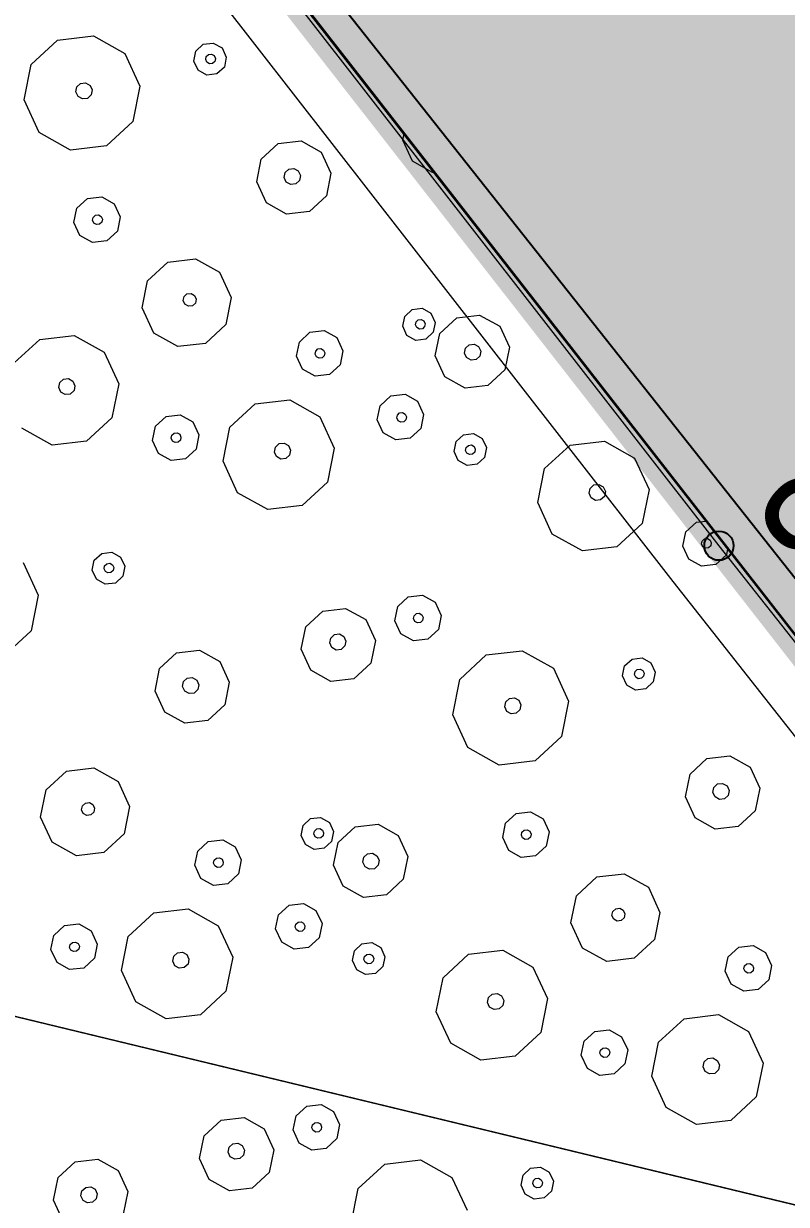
# Model space of a CAD drawing. Header units: metres. Extents: x -2858 to 512, y -1995 to 1252.
# Drawn here: x -445.759 to -443.144, y -172.68 to -168.631 of the extents above; entities that cross this region are included whole.
import ezdxf
from ezdxf.enums import TextEntityAlignment as Align
from ezdxf.lldxf.tags import DXFTag

# ---------------------------------------------------------------- set-up
doc = ezdxf.new("R2010")
doc.units = ezdxf.units.M
doc.header["$PDMODE"] = 33
doc.header["$PDSIZE"] = 0.1
for name, color, linetype in [('Calque commun', 7, 'Continuous'), ('Calque11', 7, 'Continuous'), ('Calque14', 7, 'Continuous'), ('Calque15', 7, 'Continuous'), ('Calque17', 7, 'Continuous')]:
    doc.layers.add(name, color=color, linetype=linetype)
doc.styles.add('Arial12', font='arial.ttf', dxfattribs={"width": 0.9, "height": 0.41584})
tags = doc.linetypes.add('DASHDOT2', pattern=[0.5, 0.25, -0.125, 0, -0.125]).pattern_tags.tags
tags[10:11] = [DXFTag(74, 4), DXFTag(75, 0), DXFTag(340, '0'), DXFTag(46, 1.0), DXFTag(50, 0.0), DXFTag(44, 0.0), DXFTag(45, 0.0)]
tags[8:9] = [DXFTag(74, 4), DXFTag(75, 0), DXFTag(340, '0'), DXFTag(46, 1.0), DXFTag(50, 0.0), DXFTag(44, 0.0), DXFTag(45, 0.0)]
tags[6:7] = [DXFTag(74, 4), DXFTag(75, 0), DXFTag(340, '0'), DXFTag(46, 1.0), DXFTag(50, 0.0), DXFTag(44, 0.0), DXFTag(45, 0.0)]
tags[4:5] = [DXFTag(74, 4), DXFTag(75, 0), DXFTag(340, '0'), DXFTag(46, 1.0), DXFTag(50, 0.0), DXFTag(44, 0.0), DXFTag(45, 0.0)]

# ---------------------------------------------------------------- blocks, each defined once
blk = doc.blocks.new('PointTopo_SPE')
at = {"layer": 'Calque commun', "color": 1, "linetype": 'ByBlock', "lineweight": -2}
blk.add_point((0, 0), dxfattribs=at)
blk = doc.blocks.new('geometrebondepartleger')
at = {"layer": 'Calque commun', "color": 10, "linetype": 'DASHDOT2', "lineweight": 18, "flags": 128}
blk.add_lwpolyline([(45.2867, 98.0868), (42.9361, 93.8756), (22.4919, 69.3549), (46.896, 54.8213), (60.0219, 76.4824), (130.1549, 64.2531), (145.3143, 148.376), (109.3485, 154.881), (91.263, 130.1164), (87.3779, 124.8321), (86.3313, 123.2789), (83.8109, 118.8118), (74.9183, 102.5858), (72.6157, 98.3586), (63.0649, 85.9136), (45.1583, 97.9611)], close=True, dxfattribs=at)
at = {"layer": 'Calque11', "color": 7, "linetype": 'Continuous', "lineweight": 9}
blk.add_polyline3d([(125.0277, 35.9078, 79), (133.3383, 81.851, 79), (145.3136, 148.3761, 79)], dxfattribs=at)
at = {"layer": 'Calque17', "color": 1, "linetype": 'Continuous', "lineweight": 9}
for points in [[(125.174, 36.6886, 79), (126.5286, 44.1348, 79), (125.0378, 35.9435, 79), (126.4161, 43.4883, 79), (128.681, 56.0642, 79), (129.9759, 63.1341, 79), (132.1933, 75.6042, 79), (133.3383, 81.851, 79), (135.2222, 92.3412, 79), (136.4776, 99.3268, 79), (138.1727, 108.7115, 79), (140.4846, 121.4626, 79), (141.0933, 124.9318, 79)], [(125.3707, 36.6528, 79), (126.7254, 44.0992, 79), (125.2346, 35.9078, 79), (126.6129, 43.4526, 79), (128.8778, 56.0285, 79), (130.1727, 63.0986, 79), (132.3901, 75.5687, 79), (133.5351, 81.8153, 79), (135.4191, 92.3058, 79), (136.6745, 99.2914, 79), (138.3695, 108.676, 79), (140.6815, 121.4274, 79), (141.2903, 124.8972, 79)]]:
    blk.add_polyline3d(points, dxfattribs=at)
at = {"layer": 'Calque14', "color": 0, "linetype": 'ByBlock', "lineweight": -2}
blk.add_blockref('PointTopo_SPE', (140.4846, 121.4626, 206.726), dxfattribs=at)
at = {"layer": 'Calque15', "color": 1, "linetype": 'ByBlock', "lineweight": -2, "style": 'Arial12', "width": 0.9}
blk.add_text('127.73', height=0.41584, dxfattribs=at).set_placement((138.7621, 121.9051, 206.726), align=Align.TOP_LEFT)
blk = doc.blocks.new('pattern')
at = {"layer": 'Calque commun', "color": 54, "linetype": 'Continuous', "lineweight": 9}
for p, q in [((71.4743, 111.4349), (71.5765, 111.4952)), ((71.5765, 111.4952), (71.6946, 111.484)), ((71.6946, 111.484), (71.7836, 111.4054)), ((71.4271, 111.326), (71.4743, 111.4349)), ((71.7836, 111.4054), (71.8094, 111.2896)), ((71.4529, 111.2102), (71.4271, 111.326)), ((71.5724, 111.3118), (71.5793, 111.3277)), ((71.5793, 111.3277), (71.5942, 111.3365)), ((71.5942, 111.3365), (71.6114, 111.3349)), ((71.6114, 111.3349), (71.6244, 111.3234)), ((71.6244, 111.3234), (71.6281, 111.3065)), ((71.5762, 111.2949), (71.5724, 111.3118)), ((71.5891, 111.2835), (71.5762, 111.2949)), ((71.6064, 111.2818), (71.5891, 111.2835)), ((71.6213, 111.2906), (71.6064, 111.2818)), ((71.6281, 111.3065), (71.6213, 111.2906)), ((71.8094, 111.2896), (71.7622, 111.1807)), ((71.1862, 111.1885), (71.2059, 111.2338)), ((71.2059, 111.2338), (71.2484, 111.259)), ((71.2484, 111.259), (71.2977, 111.2543)), ((71.2977, 111.2543), (71.3347, 111.2216)), ((71.2525, 111.1929), (71.2615, 111.1982)), ((71.2615, 111.1982), (71.2718, 111.1972)), ((71.2718, 111.1972), (71.2796, 111.1903)), ((71.3347, 111.2216), (71.3455, 111.1733)), ((71.5419, 111.1317), (71.4529, 111.2102)), ((71.1969, 111.1402), (71.1862, 111.1885)), ((71.2484, 111.1834), (71.2525, 111.1929)), ((71.2506, 111.1732), (71.2484, 111.1834)), ((71.2584, 111.1664), (71.2506, 111.1732)), ((71.2688, 111.1654), (71.2584, 111.1664)), ((71.2777, 111.1707), (71.2688, 111.1654)), ((71.2818, 111.1802), (71.2777, 111.1707)), ((71.2796, 111.1903), (71.2818, 111.1802)), ((71.3455, 111.1733), (71.3258, 111.1279)), ((71.7622, 111.1807), (71.66, 111.1204)), ((72.2418, 111.1382), (72.2555, 111.1699)), ((72.2555, 111.1699), (72.2854, 111.1875)), ((72.2854, 111.1875), (72.3198, 111.1843)), ((72.3198, 111.1843), (72.3457, 111.1614)), ((72.3457, 111.1614), (72.3533, 111.1276)), ((71.234, 111.1075), (71.1969, 111.1402)), ((71.3258, 111.1279), (71.2832, 111.1028)), ((71.66, 111.1204), (71.5419, 111.1317)), ((72.2493, 111.1044), (72.2418, 111.1382)), ((72.2796, 111.1353), (72.2837, 111.1449)), ((72.2818, 111.1252), (72.2796, 111.1353)), ((72.2896, 111.1183), (72.2818, 111.1252)), ((72.2837, 111.1449), (72.2926, 111.1501)), ((72.2999, 111.1173), (72.2896, 111.1183)), ((72.2926, 111.1501), (72.303, 111.1492)), ((72.3089, 111.1226), (72.2999, 111.1173)), ((72.303, 111.1492), (72.3107, 111.1423)), ((72.313, 111.1322), (72.3089, 111.1226)), ((72.3107, 111.1423), (72.313, 111.1322)), ((72.3533, 111.1276), (72.3395, 111.0958)), ((71.2832, 111.1028), (71.234, 111.1075)), ((71.7502, 111.0589), (71.7927, 111.084)), ((71.7927, 111.084), (71.842, 111.0793)), ((71.842, 111.0793), (71.879, 111.0466)), ((72.2752, 111.0815), (72.2493, 111.1044)), ((72.3097, 111.0782), (72.2752, 111.0815)), ((72.3395, 111.0958), (72.3097, 111.0782)), ((71.7305, 111.0135), (71.7502, 111.0589)), ((71.879, 111.0466), (71.8898, 110.9983)), ((71.7413, 110.9653), (71.7305, 111.0135)), ((71.7927, 111.0084), (71.7968, 111.0179)), ((71.795, 110.9983), (71.7927, 111.0084)), ((71.8027, 110.9914), (71.795, 110.9983)), ((71.7968, 111.0179), (71.8058, 111.0232)), ((71.8131, 110.9904), (71.8027, 110.9914)), ((71.8058, 111.0232), (71.8161, 111.0222)), ((71.822, 110.9957), (71.8131, 110.9904)), ((71.8161, 111.0222), (71.8239, 111.0153)), ((71.8261, 111.0052), (71.822, 110.9957)), ((71.8239, 111.0153), (71.8261, 111.0052)), ((71.8898, 110.9983), (71.8701, 110.953)), ((72.4781, 110.9022), (72.5273, 111.0156)), ((71.7783, 110.9325), (71.7413, 110.9653)), ((71.8701, 110.953), (71.8275, 110.9278)), ((71.8275, 110.9278), (71.7783, 110.9325)), ((71.3252, 110.8269), (71.407, 110.8752)), ((71.407, 110.8752), (71.5015, 110.8661)), ((72.505, 110.7815), (72.4781, 110.9022)), ((70.7796, 110.7973), (70.8477, 110.8375)), ((70.8477, 110.8375), (70.9265, 110.83)), ((70.9265, 110.83), (70.9858, 110.7776)), ((71.5015, 110.8661), (71.5726, 110.8033)), ((70.7481, 110.7247), (70.7796, 110.7973)), ((71.2875, 110.7398), (71.3252, 110.8269)), ((71.5726, 110.8033), (71.5933, 110.7107)), ((71.8028, 110.737), (71.905, 110.7973)), ((71.905, 110.7973), (72.0231, 110.786)), ((70.9858, 110.7776), (71.003, 110.7004)), ((71.4092, 110.7411), (71.4211, 110.7482)), ((71.4211, 110.7482), (71.4349, 110.7469)), ((72.0231, 110.786), (72.112, 110.7075)), ((72.5976, 110.6997), (72.505, 110.7815)), ((72.8271, 110.7509), (72.7207, 110.688)), ((70.7653, 110.6475), (70.7481, 110.7247)), ((70.8486, 110.7088), (70.8554, 110.7247)), ((70.8523, 110.6919), (70.8486, 110.7088)), ((70.8554, 110.7247), (70.8703, 110.7335)), ((70.8703, 110.7335), (70.8876, 110.7319)), ((70.8876, 110.7319), (70.9005, 110.7204)), ((70.9005, 110.7204), (70.9043, 110.7035)), ((71.3081, 110.6471), (71.2875, 110.7398)), ((71.4037, 110.7284), (71.4092, 110.7411)), ((71.4067, 110.7149), (71.4037, 110.7284)), ((71.4171, 110.7058), (71.4067, 110.7149)), ((71.4428, 110.7115), (71.4309, 110.7044)), ((71.4349, 110.7469), (71.4453, 110.7377)), ((71.4483, 110.7242), (71.4428, 110.7115)), ((71.4453, 110.7377), (71.4483, 110.7242)), ((71.5933, 110.7107), (71.5555, 110.6236)), ((71.7556, 110.6281), (71.8028, 110.737)), ((72.112, 110.7075), (72.1378, 110.5917)), ((70.8653, 110.6805), (70.8523, 110.6919)), ((70.8825, 110.6789), (70.8653, 110.6805)), ((70.8974, 110.6877), (70.8825, 110.6789)), ((70.9043, 110.7035), (70.8974, 110.6877)), ((71.003, 110.7004), (70.9715, 110.6278)), ((71.4309, 110.7044), (71.4171, 110.7058)), ((72.7207, 110.688), (72.5976, 110.6997)), ((70.8246, 110.5951), (70.7653, 110.6475)), ((70.9715, 110.6278), (70.9034, 110.5876)), ((71.3793, 110.5843), (71.3081, 110.6471)), ((71.7814, 110.5123), (71.7556, 110.6281)), ((71.9008, 110.6139), (71.9077, 110.6298)), ((71.9077, 110.6298), (71.9226, 110.6385)), ((71.9226, 110.6385), (71.9399, 110.6369)), ((71.9399, 110.6369), (71.9528, 110.6255)), ((70.9034, 110.5876), (70.8246, 110.5951)), ((71.5555, 110.6236), (71.4738, 110.5753)), ((71.9046, 110.597), (71.9008, 110.6139)), ((71.9176, 110.5855), (71.9046, 110.597)), ((71.9497, 110.5927), (71.9348, 110.5839)), ((71.9566, 110.6086), (71.9497, 110.5927)), ((71.9528, 110.6255), (71.9566, 110.6086)), ((72.1378, 110.5917), (72.0906, 110.4828)), ((71.4738, 110.5753), (71.3793, 110.5843)), ((71.9348, 110.5839), (71.9176, 110.5855)), ((71.8703, 110.4337), (71.7814, 110.5123)), ((72.5996, 110.494), (72.6422, 110.5192)), ((72.6422, 110.5192), (72.6914, 110.5145)), ((72.6914, 110.5145), (72.7285, 110.4818)), ((72.0906, 110.4828), (71.9884, 110.4225)), ((72.58, 110.4487), (72.5996, 110.494)), ((72.7285, 110.4818), (72.7393, 110.4335)), ((71.9884, 110.4225), (71.8703, 110.4337)), ((72.5907, 110.4004), (72.58, 110.4487)), ((72.6422, 110.4436), (72.6463, 110.4531)), ((72.6444, 110.4334), (72.6422, 110.4436)), ((72.6522, 110.4265), (72.6444, 110.4334)), ((72.6463, 110.4531), (72.6553, 110.4584)), ((72.6626, 110.4256), (72.6522, 110.4265)), ((72.6553, 110.4584), (72.6656, 110.4574)), ((72.6715, 110.4308), (72.6626, 110.4256)), ((72.6656, 110.4574), (72.6734, 110.4505)), ((72.6756, 110.4404), (72.6715, 110.4308)), ((72.6734, 110.4505), (72.6756, 110.4404)), ((72.7393, 110.4335), (72.7196, 110.3881)), ((72.8147, 110.3837), (72.8828, 110.4239)), ((72.8828, 110.4239), (72.9616, 110.4164)), ((71.3731, 110.3596), (71.4157, 110.3847)), ((71.4157, 110.3847), (71.4649, 110.38)), ((72.6278, 110.3677), (72.5907, 110.4004)), ((72.7196, 110.3881), (72.677, 110.363)), ((72.7832, 110.3111), (72.8147, 110.3837)), ((72.9616, 110.4164), (73.0209, 110.364)), ((71.3534, 110.3142), (71.3731, 110.3596)), ((71.4649, 110.38), (71.502, 110.3473)), ((71.502, 110.3473), (71.5127, 110.2991)), ((72.677, 110.363), (72.6278, 110.3677)), ((73.0209, 110.364), (73.0381, 110.2868)), ((71.3642, 110.266), (71.3534, 110.3142)), ((71.4156, 110.3091), (71.4198, 110.3186)), ((71.4179, 110.299), (71.4156, 110.3091)), ((71.4198, 110.3186), (71.4287, 110.3239)), ((71.4287, 110.3239), (71.439, 110.3229)), ((71.439, 110.3229), (71.4468, 110.3161)), ((71.4491, 110.3059), (71.445, 110.2964)), ((71.4468, 110.3161), (71.4491, 110.3059)), ((72.8004, 110.2339), (72.7832, 110.3111)), ((72.8762, 110.2937), (72.8831, 110.3096)), ((72.8831, 110.3096), (72.898, 110.3184)), ((72.898, 110.3184), (72.9152, 110.3168)), ((72.9152, 110.3168), (72.9282, 110.3053)), ((72.9282, 110.3053), (72.932, 110.2884)), ((70.7086, 110.233), (70.7224, 110.2647)), ((70.7224, 110.2647), (70.7522, 110.2823)), ((70.7522, 110.2823), (70.7866, 110.2791)), ((70.7866, 110.2791), (70.8126, 110.2562)), ((71.4013, 110.2332), (71.3642, 110.266)), ((71.4257, 110.2921), (71.4179, 110.299)), ((71.436, 110.2911), (71.4257, 110.2921)), ((71.445, 110.2964), (71.436, 110.2911)), ((71.5127, 110.2991), (71.4931, 110.2537)), ((72.88, 110.2768), (72.8762, 110.2937)), ((72.893, 110.2654), (72.88, 110.2768)), ((72.9102, 110.2637), (72.893, 110.2654)), ((72.9251, 110.2725), (72.9102, 110.2637)), ((72.932, 110.2884), (72.9251, 110.2725)), ((73.0381, 110.2868), (73.0066, 110.2142)), ((70.7161, 110.1992), (70.7086, 110.233)), ((70.7464, 110.2301), (70.7505, 110.2397)), ((70.7486, 110.22), (70.7464, 110.2301)), ((70.7505, 110.2397), (70.7595, 110.2449)), ((70.7595, 110.2449), (70.7698, 110.244)), ((70.7698, 110.244), (70.7776, 110.2371)), ((70.7798, 110.227), (70.7757, 110.2174)), ((70.7776, 110.2371), (70.7798, 110.227)), ((70.8201, 110.2224), (70.8063, 110.1906)), ((70.8126, 110.2562), (70.8201, 110.2224)), ((71.4505, 110.2286), (71.4013, 110.2332)), ((71.4931, 110.2537), (71.4505, 110.2286)), ((72.0537, 110.1943), (72.0674, 110.226)), ((72.0674, 110.226), (72.0972, 110.2436)), ((72.0972, 110.2436), (72.1317, 110.2403)), ((72.1317, 110.2403), (72.1576, 110.2174)), ((72.8597, 110.1815), (72.8004, 110.2339)), ((70.7421, 110.1763), (70.7161, 110.1992)), ((70.7564, 110.2131), (70.7486, 110.22)), ((70.7668, 110.2122), (70.7564, 110.2131)), ((70.7757, 110.2174), (70.7668, 110.2122)), ((70.8063, 110.1906), (70.7765, 110.173)), ((72.0612, 110.1605), (72.0537, 110.1943)), ((72.0931, 110.1915), (72.0972, 110.201)), ((72.0954, 110.1814), (72.0931, 110.1915)), ((72.1031, 110.1745), (72.0954, 110.1814)), ((72.0972, 110.201), (72.1062, 110.2063)), ((72.1062, 110.2063), (72.1165, 110.2053)), ((72.1165, 110.2053), (72.1243, 110.1985)), ((72.1266, 110.1883), (72.1224, 110.1788)), ((72.1243, 110.1985), (72.1266, 110.1883)), ((72.1652, 110.1836), (72.1514, 110.1519)), ((72.1576, 110.2174), (72.1652, 110.1836)), ((72.9385, 110.174), (72.8597, 110.1815)), ((73.0066, 110.2142), (72.9385, 110.174)), ((70.2416, 110.1682), (70.2596, 110.1788)), ((70.2596, 110.1788), (70.3088, 110.1741)), ((70.3088, 110.1741), (70.3459, 110.1414)), ((70.3459, 110.1414), (70.3566, 110.0931)), ((70.7765, 110.173), (70.7421, 110.1763)), ((70.9941, 110.1104), (71.1005, 110.1732)), ((71.1005, 110.1732), (71.2236, 110.1615)), ((71.2236, 110.1615), (71.3162, 110.0797)), ((72.0871, 110.1376), (72.0612, 110.1605)), ((72.1135, 110.1735), (72.1031, 110.1745)), ((72.1224, 110.1788), (72.1135, 110.1735)), ((72.1514, 110.1519), (72.1216, 110.1343)), ((73.2553, 110.1061), (73.3234, 110.1463)), ((70.2595, 110.1032), (70.2637, 110.1127)), ((70.2618, 110.0931), (70.2595, 110.1032)), ((70.2637, 110.1127), (70.2726, 110.118)), ((70.2726, 110.118), (70.2829, 110.117)), ((70.2829, 110.117), (70.2907, 110.1101)), ((70.293, 110.1), (70.2888, 110.0905)), ((70.2907, 110.1101), (70.293, 110.1)), ((70.9449, 109.997), (70.9941, 110.1104)), ((72.1216, 110.1343), (72.0871, 110.1376)), ((73.2238, 110.0335), (73.2553, 110.1061)), ((70.2696, 110.0862), (70.2618, 110.0931)), ((70.2799, 110.0852), (70.2696, 110.0862)), ((70.2888, 110.0905), (70.2799, 110.0852)), ((70.3566, 110.0931), (70.3369, 110.0478)), ((71.3162, 110.0797), (71.3431, 109.9591)), ((71.7587, 110.055), (71.8268, 110.0952)), ((71.8268, 110.0952), (71.9056, 110.0877)), ((71.9056, 110.0877), (71.9649, 110.0353)), ((70.2451, 110.0273), (70.2202, 110.0494)), ((70.2944, 110.0226), (70.2451, 110.0273)), ((70.3369, 110.0478), (70.2944, 110.0226)), ((71.7272, 109.9824), (71.7587, 110.055)), ((71.9649, 110.0353), (71.9821, 109.9581)), ((73.241, 109.9563), (73.2238, 110.0335)), ((73.3242, 110.0177), (73.3311, 110.0336)), ((73.3311, 110.0336), (73.346, 110.0424)), ((73.346, 110.0424), (73.3632, 110.0407)), ((73.3632, 110.0407), (73.3762, 110.0293)), ((73.3762, 110.0293), (73.38, 110.0124)), ((70.9718, 109.8764), (70.9449, 109.997)), ((71.1061, 109.9813), (71.113, 109.9971)), ((71.1099, 109.9644), (71.1061, 109.9813)), ((71.113, 109.9971), (71.1279, 110.0059)), ((71.1279, 110.0059), (71.1451, 110.0043)), ((71.1451, 110.0043), (71.1581, 109.9929)), ((71.1581, 109.9929), (71.1619, 109.976)), ((71.7444, 109.9052), (71.7272, 109.9824)), ((71.8275, 109.9747), (71.8344, 109.9906)), ((71.8344, 109.9906), (71.8493, 109.9994)), ((71.8493, 109.9994), (71.8665, 109.9977)), ((71.8665, 109.9977), (71.8795, 109.9863)), ((71.8795, 109.9863), (71.8832, 109.9694)), ((72.1068, 109.944), (72.1264, 109.9893)), ((72.1264, 109.9893), (72.169, 110.0145)), ((72.169, 110.0145), (72.2182, 110.0098)), ((72.2182, 110.0098), (72.2553, 109.9771)), ((73.328, 110.0008), (73.3242, 110.0177)), ((73.341, 109.9893), (73.328, 110.0008)), ((73.3582, 109.9877), (73.341, 109.9893)), ((73.3731, 109.9965), (73.3582, 109.9877)), ((73.38, 110.0124), (73.3731, 109.9965)), ((73.4787, 110.0092), (73.4472, 109.9367)), ((71.1229, 109.9529), (71.1099, 109.9644)), ((71.1401, 109.9513), (71.1229, 109.9529)), ((71.155, 109.9601), (71.1401, 109.9513)), ((71.1619, 109.976), (71.155, 109.9601)), ((71.3431, 109.9591), (71.2939, 109.8457)), ((71.8312, 109.9578), (71.8275, 109.9747)), ((71.8442, 109.9464), (71.8312, 109.9578)), ((71.8614, 109.9447), (71.8442, 109.9464)), ((71.8763, 109.9535), (71.8614, 109.9447)), ((71.8832, 109.9694), (71.8763, 109.9535)), ((71.9821, 109.9581), (71.9506, 109.8855)), ((72.1175, 109.8957), (72.1068, 109.944)), ((72.1677, 109.9418), (72.1718, 109.9513)), ((72.1699, 109.9316), (72.1677, 109.9418)), ((72.1718, 109.9513), (72.1807, 109.9566)), ((72.1807, 109.9566), (72.1911, 109.9556)), ((72.1911, 109.9556), (72.1989, 109.9487)), ((72.2011, 109.9386), (72.197, 109.9291)), ((72.1989, 109.9487), (72.2011, 109.9386)), ((72.2553, 109.9771), (72.266, 109.9288)), ((73.3003, 109.904), (73.241, 109.9563)), ((71.8037, 109.8528), (71.7444, 109.9052)), ((72.1777, 109.9248), (72.1699, 109.9316)), ((72.188, 109.9238), (72.1777, 109.9248)), ((72.197, 109.9291), (72.188, 109.9238)), ((72.266, 109.9288), (72.2464, 109.8834)), ((72.4168, 109.8385), (72.519, 109.8989)), ((72.519, 109.8989), (72.6371, 109.8876)), ((73.3791, 109.8964), (73.3003, 109.904)), ((73.4472, 109.9367), (73.3791, 109.8964)), ((70.2696, 109.8318), (70.3718, 109.8921)), ((70.3718, 109.8921), (70.4899, 109.8808)), ((70.4899, 109.8808), (70.5789, 109.8023)), ((71.0644, 109.7945), (70.9718, 109.8764)), ((71.9506, 109.8855), (71.8825, 109.8453)), ((72.1546, 109.863), (72.1175, 109.8957)), ((72.2038, 109.8583), (72.1546, 109.863)), ((72.2464, 109.8834), (72.2038, 109.8583)), ((72.6371, 109.8876), (72.7261, 109.8091)), ((70.2224, 109.7229), (70.2696, 109.8318)), ((71.2939, 109.8457), (71.1875, 109.7828)), ((71.8825, 109.8453), (71.8037, 109.8528)), ((71.865, 109.8085), (71.8948, 109.8261)), ((71.8948, 109.8261), (71.9293, 109.8228)), ((71.9293, 109.8228), (71.9552, 109.7999)), ((72.3696, 109.7297), (72.4168, 109.8385)), ((70.5789, 109.8023), (70.6047, 109.6865)), ((71.1875, 109.7828), (71.0644, 109.7945)), ((71.8513, 109.7767), (71.865, 109.8085)), ((71.8588, 109.743), (71.8513, 109.7767)), ((71.8869, 109.7764), (71.891, 109.7859)), ((71.8892, 109.7662), (71.8869, 109.7764)), ((71.891, 109.7859), (71.9, 109.7912)), ((71.9, 109.7912), (71.9103, 109.7902)), ((71.9103, 109.7902), (71.9181, 109.7833)), ((71.9181, 109.7833), (71.9204, 109.7732)), ((71.9552, 109.7999), (71.9628, 109.7661)), ((72.7261, 109.8091), (72.7519, 109.6933)), ((71.8847, 109.7201), (71.8588, 109.743)), ((71.897, 109.7594), (71.8892, 109.7662)), ((71.9073, 109.7584), (71.897, 109.7594)), ((71.9162, 109.7637), (71.9073, 109.7584)), ((71.9204, 109.7732), (71.9162, 109.7637)), ((71.9628, 109.7661), (71.949, 109.7344)), ((72.5218, 109.7313), (72.5367, 109.7401)), ((72.5367, 109.7401), (72.5539, 109.7385)), ((72.5539, 109.7385), (72.5669, 109.727)), ((70.2482, 109.6071), (70.2224, 109.7229)), ((70.3677, 109.7087), (70.3746, 109.7246)), ((70.3714, 109.6918), (70.3677, 109.7087)), ((70.3746, 109.7246), (70.3895, 109.7334)), ((70.3895, 109.7334), (70.4067, 109.7317)), ((70.4067, 109.7317), (70.4197, 109.7203)), ((70.4234, 109.7034), (70.4165, 109.6875)), ((70.4197, 109.7203), (70.4234, 109.7034)), ((71.9192, 109.7168), (71.8847, 109.7201)), ((71.949, 109.7344), (71.9192, 109.7168)), ((72.3954, 109.6139), (72.3696, 109.7297)), ((72.5149, 109.7155), (72.5218, 109.7313)), ((72.5187, 109.6986), (72.5149, 109.7155)), ((72.5316, 109.6871), (72.5187, 109.6986)), ((72.5706, 109.7102), (72.5638, 109.6943)), ((72.5669, 109.727), (72.5706, 109.7102)), ((70.3844, 109.6803), (70.3714, 109.6918)), ((70.4016, 109.6787), (70.3844, 109.6803)), ((70.4165, 109.6875), (70.4016, 109.6787)), ((70.6047, 109.6865), (70.5575, 109.5776)), ((72.1484, 109.6375), (72.1909, 109.6626)), ((72.1909, 109.6626), (72.2402, 109.6579)), ((72.2402, 109.6579), (72.2772, 109.6252)), ((72.5489, 109.6855), (72.5316, 109.6871)), ((72.5638, 109.6943), (72.5489, 109.6855)), ((72.7519, 109.6933), (72.7047, 109.5844)), ((71.0665, 109.5888), (71.109, 109.614)), ((71.109, 109.614), (71.1583, 109.6093)), ((72.1287, 109.5921), (72.1484, 109.6375)), ((72.2772, 109.6252), (72.288, 109.577)), ((70.3371, 109.5285), (70.2482, 109.6071)), ((70.5575, 109.5776), (70.4553, 109.5173)), ((71.0468, 109.5435), (71.0665, 109.5888)), ((71.1583, 109.6093), (71.1953, 109.5766)), ((71.1953, 109.5766), (71.2061, 109.5283)), ((72.1394, 109.5439), (72.1287, 109.5921)), ((72.1909, 109.587), (72.195, 109.5965)), ((72.1931, 109.5769), (72.1909, 109.587)), ((72.2009, 109.57), (72.1931, 109.5769)), ((72.195, 109.5965), (72.204, 109.6018)), ((72.204, 109.6018), (72.2143, 109.6008)), ((72.2202, 109.5743), (72.2113, 109.569)), ((72.2143, 109.6008), (72.2221, 109.594)), ((72.2243, 109.5838), (72.2202, 109.5743)), ((72.2221, 109.594), (72.2243, 109.5838)), ((72.288, 109.577), (72.2683, 109.5316)), ((72.4844, 109.5353), (72.3954, 109.6139)), ((72.7047, 109.5844), (72.6025, 109.5241)), ((71.0576, 109.4952), (71.0468, 109.5435)), ((71.109, 109.5384), (71.1131, 109.5479)), ((71.1113, 109.5282), (71.109, 109.5384)), ((71.1131, 109.5479), (71.1221, 109.5532)), ((71.1221, 109.5532), (71.1324, 109.5522)), ((71.1324, 109.5522), (71.1402, 109.5453)), ((71.1424, 109.5352), (71.1383, 109.5256)), ((71.1402, 109.5453), (71.1424, 109.5352)), ((72.1765, 109.5111), (72.1394, 109.5439)), ((72.2113, 109.569), (72.2009, 109.57)), ((72.6025, 109.5241), (72.4844, 109.5353)), ((70.4553, 109.5173), (70.3371, 109.5285)), ((71.0946, 109.4625), (71.0576, 109.4952)), ((71.119, 109.5214), (71.1113, 109.5282)), ((71.1294, 109.5204), (71.119, 109.5214)), ((71.1383, 109.5256), (71.1294, 109.5204)), ((71.2061, 109.5283), (71.1864, 109.4829)), ((71.2815, 109.4785), (71.3496, 109.5187)), ((71.3496, 109.5187), (71.4284, 109.5112)), ((71.4284, 109.5112), (71.4877, 109.4588)), ((72.2257, 109.5065), (72.1765, 109.5111)), ((72.2683, 109.5316), (72.2257, 109.5065)), ((71.1438, 109.4578), (71.0946, 109.4625)), ((71.1864, 109.4829), (71.1438, 109.4578)), ((71.2501, 109.4059), (71.2815, 109.4785)), ((71.4877, 109.4588), (71.5049, 109.3816)), ((72.673, 109.4172), (72.6927, 109.4625)), ((72.6927, 109.4625), (72.7352, 109.4877)), ((72.7352, 109.4877), (72.7845, 109.483)), ((72.7845, 109.483), (72.8215, 109.4502)), ((71.3499, 109.4044), (71.3648, 109.4132)), ((71.3648, 109.4132), (71.3821, 109.4116)), ((71.3821, 109.4116), (71.395, 109.4001)), ((72.6838, 109.3689), (72.673, 109.4172)), ((72.7352, 109.412), (72.7393, 109.4216)), ((72.7375, 109.4019), (72.7352, 109.412)), ((72.7393, 109.4216), (72.7483, 109.4268)), ((72.7483, 109.4268), (72.7586, 109.4259)), ((72.7586, 109.4259), (72.7664, 109.419)), ((72.7664, 109.419), (72.7686, 109.4089)), ((72.8215, 109.4502), (72.8323, 109.402)), ((71.2673, 109.3287), (71.2501, 109.4059)), ((71.343, 109.3885), (71.3499, 109.4044)), ((71.3468, 109.3716), (71.343, 109.3885)), ((71.3598, 109.3602), (71.3468, 109.3716)), ((71.3988, 109.3832), (71.3919, 109.3673)), ((71.395, 109.4001), (71.3988, 109.3832)), ((71.5049, 109.3816), (71.4734, 109.309)), ((72.7452, 109.395), (72.7375, 109.4019)), ((72.7556, 109.394), (72.7452, 109.395)), ((72.7645, 109.3993), (72.7556, 109.394)), ((72.7686, 109.4089), (72.7645, 109.3993)), ((72.8323, 109.402), (72.8126, 109.3566)), ((70.5343, 109.3208), (70.5641, 109.3384)), ((70.5641, 109.3384), (70.5985, 109.3351)), ((70.5985, 109.3351), (70.6245, 109.3122)), ((71.377, 109.3586), (71.3598, 109.3602)), ((71.3919, 109.3673), (71.377, 109.3586)), ((72.7208, 109.3362), (72.6838, 109.3689)), ((72.77, 109.3315), (72.7208, 109.3362)), ((72.8126, 109.3566), (72.77, 109.3315)), ((70.5205, 109.2891), (70.5343, 109.3208)), ((70.5599, 109.2863), (70.5641, 109.2958)), ((70.5641, 109.2958), (70.573, 109.3011)), ((70.573, 109.3011), (70.5833, 109.3001)), ((70.5833, 109.3001), (70.5911, 109.2933)), ((70.5911, 109.2933), (70.5934, 109.2831)), ((70.6245, 109.3122), (70.632, 109.2785)), ((71.3266, 109.2763), (71.2673, 109.3287)), ((71.4734, 109.309), (71.4053, 109.2688)), ((70.528, 109.2553), (70.5205, 109.2891)), ((70.554, 109.2324), (70.528, 109.2553)), ((70.5622, 109.2762), (70.5599, 109.2863)), ((70.57, 109.2693), (70.5622, 109.2762)), ((70.5803, 109.2683), (70.57, 109.2693)), ((70.5893, 109.2736), (70.5803, 109.2683)), ((70.5934, 109.2831), (70.5893, 109.2736)), ((70.632, 109.2785), (70.6182, 109.2467)), ((71.4053, 109.2688), (71.3266, 109.2763)), ((72.2677, 109.2305), (72.3495, 109.2788)), ((72.3495, 109.2788), (72.444, 109.2698)), ((72.444, 109.2698), (72.5151, 109.207)), ((70.5884, 109.2291), (70.554, 109.2324)), ((70.6182, 109.2467), (70.5884, 109.2291)), ((71.7221, 109.2009), (71.7902, 109.2411)), ((71.7902, 109.2411), (71.869, 109.2336)), ((71.869, 109.2336), (71.9283, 109.1813)), ((72.23, 109.1434), (72.2677, 109.2305)), ((70.2255, 109.1498), (70.2937, 109.19)), ((70.2937, 109.19), (70.3724, 109.1825)), ((70.3724, 109.1825), (70.4317, 109.1301)), ((71.6906, 109.1283), (71.7221, 109.2009)), ((71.9283, 109.1813), (71.9455, 109.104)), ((72.5151, 109.207), (72.5358, 109.1143)), ((70.1941, 109.0772), (70.2255, 109.1498)), ((70.4317, 109.1301), (70.4489, 109.0529)), ((71.7078, 109.0511), (71.6906, 109.1283)), ((71.7911, 109.1125), (71.7979, 109.1284)), ((71.7979, 109.1284), (71.8128, 109.1372)), ((71.8128, 109.1372), (71.8301, 109.1355)), ((71.8301, 109.1355), (71.843, 109.1241)), ((72.2506, 109.0508), (72.23, 109.1434)), ((72.3462, 109.1321), (72.3517, 109.1448)), ((72.3492, 109.1186), (72.3462, 109.1321)), ((72.3517, 109.1448), (72.3636, 109.1518)), ((72.3636, 109.1518), (72.3774, 109.1505)), ((72.3774, 109.1505), (72.3878, 109.1413)), ((72.3878, 109.1413), (72.3908, 109.1278)), ((70.3012, 109.0854), (70.3161, 109.0942)), ((70.3161, 109.0942), (70.3333, 109.0925)), ((70.3333, 109.0925), (70.3463, 109.0811)), ((70.5933, 109.0841), (70.6358, 109.1093)), ((70.6358, 109.1093), (70.6851, 109.1046)), ((70.6851, 109.1046), (70.7221, 109.0719)), ((71.7948, 109.0956), (71.7911, 109.1125)), ((71.8078, 109.0841), (71.7948, 109.0956)), ((71.8399, 109.0913), (71.825, 109.0825)), ((71.8468, 109.1072), (71.8399, 109.0913)), ((71.843, 109.1241), (71.8468, 109.1072)), ((71.9455, 109.104), (71.914, 109.0315)), ((72.3596, 109.1094), (72.3492, 109.1186)), ((72.3734, 109.1081), (72.3596, 109.1094)), ((72.3853, 109.1151), (72.3734, 109.1081)), ((72.3908, 109.1278), (72.3853, 109.1151)), ((72.5358, 109.1143), (72.498, 109.0272)), ((70.2113, 109), (70.1941, 109.0772)), ((70.2943, 109.0695), (70.3012, 109.0854)), ((70.2981, 109.0526), (70.2943, 109.0695)), ((70.311, 109.0412), (70.2981, 109.0526)), ((70.3432, 109.0483), (70.3283, 109.0395)), ((70.35, 109.0642), (70.3432, 109.0483)), ((70.3463, 109.0811), (70.35, 109.0642)), ((70.4489, 109.0529), (70.4174, 108.9803)), ((70.5736, 109.0388), (70.5933, 109.0841)), ((70.6386, 109.0461), (70.6476, 109.0514)), ((70.6476, 109.0514), (70.6579, 109.0504)), ((70.6579, 109.0504), (70.6657, 109.0435)), ((70.7221, 109.0719), (70.7329, 109.0236)), ((71.7671, 108.9988), (71.7078, 109.0511)), ((71.825, 109.0825), (71.8078, 109.0841)), ((72.3218, 108.988), (72.2506, 109.0508)), ((70.3283, 109.0395), (70.311, 109.0412)), ((70.5843, 108.9905), (70.5736, 109.0388)), ((70.6345, 109.0366), (70.6386, 109.0461)), ((70.6367, 109.0264), (70.6345, 109.0366)), ((70.6445, 109.0196), (70.6367, 109.0264)), ((70.6549, 109.0186), (70.6445, 109.0196)), ((70.6638, 109.0239), (70.6549, 109.0186)), ((70.6679, 109.0334), (70.6638, 109.0239)), ((70.6657, 109.0435), (70.6679, 109.0334)), ((70.7329, 109.0236), (70.7132, 108.9782)), ((71.914, 109.0315), (71.8459, 108.9912)), ((72.498, 109.0272), (72.4163, 108.9789)), ((70.2706, 108.9476), (70.2113, 109)), ((70.4174, 108.9803), (70.3493, 108.9401)), ((70.6214, 108.9578), (70.5843, 108.9905)), ((70.7132, 108.9782), (70.6706, 108.9531)), ((70.8836, 108.9333), (70.9858, 108.9937)), ((70.9858, 108.9937), (71.104, 108.9824)), ((71.104, 108.9824), (71.1929, 108.9039)), ((71.8459, 108.9912), (71.7671, 108.9988)), ((72.4163, 108.9789), (72.3218, 108.988)), ((70.3493, 108.9401), (70.2706, 108.9476)), ((70.6706, 108.9531), (70.6214, 108.9578)), ((70.8364, 108.8245), (70.8836, 108.9333)), ((70.3181, 108.8716), (70.3319, 108.9033)), ((70.3319, 108.9033), (70.3617, 108.9209)), ((70.3579, 108.8807), (70.3668, 108.886)), ((70.3617, 108.9209), (70.3961, 108.9176)), ((70.3668, 108.886), (70.3772, 108.885)), ((70.3961, 108.9176), (70.4221, 108.8947)), ((70.4221, 108.8947), (70.4296, 108.8609)), ((71.1929, 108.9039), (71.2187, 108.7881)), ((70.3256, 108.8378), (70.3181, 108.8716)), ((70.3537, 108.8712), (70.3579, 108.8807)), ((70.356, 108.861), (70.3537, 108.8712)), ((70.3638, 108.8542), (70.356, 108.861)), ((70.3741, 108.8532), (70.3638, 108.8542)), ((70.3831, 108.8585), (70.3741, 108.8532)), ((70.3772, 108.885), (70.3849, 108.8781)), ((70.3872, 108.868), (70.3831, 108.8585)), ((70.3849, 108.8781), (70.3872, 108.868)), ((70.4296, 108.8609), (70.4158, 108.8292)), ((70.3516, 108.8149), (70.3256, 108.8378)), ((70.386, 108.8116), (70.3516, 108.8149)), ((70.4158, 108.8292), (70.386, 108.8116)), ((70.8622, 108.7087), (70.8364, 108.8245)), ((70.9817, 108.8103), (70.9886, 108.8261)), ((70.9855, 108.7934), (70.9817, 108.8103)), ((70.9886, 108.8261), (71.0035, 108.8349)), ((71.0035, 108.8349), (71.0207, 108.8333)), ((71.0207, 108.8333), (71.0337, 108.8218)), ((71.0375, 108.805), (71.0306, 108.7891)), ((71.0337, 108.8218), (71.0375, 108.805)), ((70.9985, 108.7819), (70.9855, 108.7934)), ((71.0157, 108.7803), (70.9985, 108.7819)), ((71.0306, 108.7891), (71.0157, 108.7803)), ((71.2187, 108.7881), (71.1715, 108.6792)), ((70.5955, 108.6869), (70.6152, 108.7323)), ((70.6152, 108.7323), (70.6578, 108.7574)), ((70.6578, 108.7574), (70.707, 108.7527)), ((70.707, 108.7527), (70.744, 108.72)), ((70.6063, 108.6387), (70.5955, 108.6869)), ((70.6577, 108.6818), (70.6618, 108.6913)), ((70.6618, 108.6913), (70.6708, 108.6966)), ((70.6708, 108.6966), (70.6811, 108.6956)), ((70.6811, 108.6956), (70.6889, 108.6888)), ((70.6889, 108.6888), (70.6912, 108.6786)), ((70.744, 108.72), (70.7548, 108.6718)), ((70.9512, 108.6301), (70.8622, 108.7087)), ((71.6649, 108.6684), (71.6947, 108.686)), ((71.6947, 108.686), (71.7291, 108.6827)), ((71.7291, 108.6827), (71.7551, 108.6598)), ((70.66, 108.6717), (70.6577, 108.6818)), ((70.6677, 108.6648), (70.66, 108.6717)), ((70.6781, 108.6638), (70.6677, 108.6648)), ((70.687, 108.6691), (70.6781, 108.6638)), ((70.6912, 108.6786), (70.687, 108.6691)), ((70.7548, 108.6718), (70.7351, 108.6264)), ((71.1715, 108.6792), (71.0693, 108.6189)), ((71.6511, 108.6366), (71.6649, 108.6684)), ((71.6889, 108.6338), (71.693, 108.6433)), ((71.693, 108.6433), (71.702, 108.6486)), ((71.702, 108.6486), (71.7123, 108.6476)), ((71.7123, 108.6476), (71.7201, 108.6407)), ((71.7551, 108.6598), (71.7626, 108.626)), ((70.6433, 108.6059), (70.6063, 108.6387)), ((70.6926, 108.6013), (70.6433, 108.6059)), ((70.7351, 108.6264), (70.6926, 108.6013)), ((71.0693, 108.6189), (70.9512, 108.6301)), ((71.6586, 108.6029), (71.6511, 108.6366)), ((71.6846, 108.58), (71.6586, 108.6029)), ((71.6911, 108.6236), (71.6889, 108.6338)), ((71.6989, 108.6168), (71.6911, 108.6236)), ((71.7093, 108.6158), (71.6989, 108.6168)), ((71.7182, 108.6211), (71.7093, 108.6158)), ((71.7223, 108.6306), (71.7182, 108.6211)), ((71.7201, 108.6407), (71.7223, 108.6306)), ((71.7626, 108.626), (71.7488, 108.5943)), ((71.1595, 108.5573), (71.2021, 108.5825)), ((71.2021, 108.5825), (71.2513, 108.5778)), ((71.2513, 108.5778), (71.2884, 108.5451)), ((71.719, 108.5767), (71.6846, 108.58)), ((71.7488, 108.5943), (71.719, 108.5767)), ((71.9366, 108.514), (72.043, 108.5769)), ((72.043, 108.5769), (72.1661, 108.5652)), ((69.951, 108.5567), (69.9545, 108.5536)), ((69.9545, 108.5536), (69.9717, 108.4764)), ((71.1398, 108.512), (71.1595, 108.5573)), ((71.2062, 108.5164), (71.2151, 108.5216)), ((71.2151, 108.5216), (71.2254, 108.5207)), ((71.2254, 108.5207), (71.2332, 108.5138)), ((71.2884, 108.5451), (71.2991, 108.4968)), ((71.1506, 108.4637), (71.1398, 108.512)), ((71.202, 108.5068), (71.2062, 108.5164)), ((71.2043, 108.4967), (71.202, 108.5068)), ((71.2121, 108.4898), (71.2043, 108.4967)), ((71.2224, 108.4888), (71.2121, 108.4898)), ((71.2313, 108.4941), (71.2224, 108.4888)), ((71.2355, 108.5037), (71.2313, 108.4941)), ((71.2332, 108.5138), (71.2355, 108.5037)), ((71.2991, 108.4968), (71.2794, 108.4514)), ((71.8874, 108.4006), (71.9366, 108.514)), ((69.9717, 108.4764), (69.9403, 108.4038)), ((71.1876, 108.431), (71.1506, 108.4637)), ((71.2794, 108.4514), (71.2369, 108.4263)), ((69.9403, 108.4038), (69.9215, 108.3928)), ((71.2369, 108.4263), (71.1876, 108.431)), ((70.7346, 108.3253), (70.8163, 108.3736)), ((70.8163, 108.3736), (70.9108, 108.3646)), ((70.9108, 108.3646), (70.982, 108.3018)), ((70.1889, 108.2957), (70.257, 108.3359)), ((70.257, 108.3359), (70.3358, 108.3284)), ((70.3358, 108.3284), (70.3951, 108.2761)), ((70.6968, 108.2382), (70.7346, 108.3253)), ((70.1575, 108.2231), (70.1889, 108.2957)), ((70.982, 108.3018), (71.0026, 108.2091)), ((71.2121, 108.2354), (71.3143, 108.2957)), ((71.3143, 108.2957), (71.4324, 108.2845)), ((71.4324, 108.2845), (71.5214, 108.2059)), ((70.3951, 108.2761), (70.4123, 108.1989)), ((70.7174, 108.1456), (70.6968, 108.2382)), ((70.813, 108.2269), (70.8185, 108.2396)), ((70.8185, 108.2396), (70.8305, 108.2466)), ((70.8305, 108.2466), (70.8442, 108.2453)), ((70.8442, 108.2453), (70.8546, 108.2361)), ((70.1747, 108.1459), (70.1575, 108.2231)), ((70.2579, 108.2073), (70.2648, 108.2232)), ((70.2616, 108.1904), (70.2579, 108.2073)), ((70.2648, 108.2232), (70.2797, 108.232)), ((70.2797, 108.232), (70.2969, 108.2303)), ((70.2969, 108.2303), (70.3099, 108.2189)), ((70.3136, 108.202), (70.3067, 108.1861)), ((70.3099, 108.2189), (70.3136, 108.202)), ((70.4123, 108.1989), (70.3808, 108.1263)), ((70.816, 108.2134), (70.813, 108.2269)), ((70.8264, 108.2042), (70.816, 108.2134)), ((70.8402, 108.2029), (70.8264, 108.2042)), ((70.8521, 108.2099), (70.8402, 108.2029)), ((70.8576, 108.2226), (70.8521, 108.2099)), ((70.8546, 108.2361), (70.8576, 108.2226)), ((71.0026, 108.2091), (70.9648, 108.122)), ((71.1649, 108.1265), (71.2121, 108.2354)), ((71.5214, 108.2059), (71.5472, 108.0901)), ((70.2746, 108.1789), (70.2616, 108.1904)), ((70.2918, 108.1773), (70.2746, 108.1789)), ((70.3067, 108.1861), (70.2918, 108.1773)), ((70.234, 108.0936), (70.1747, 108.1459)), ((70.3808, 108.1263), (70.3127, 108.0861)), ((70.7886, 108.0828), (70.7174, 108.1456)), ((70.9648, 108.122), (70.8831, 108.0738)), ((71.1907, 108.0107), (71.1649, 108.1265)), ((71.3102, 108.1123), (71.3171, 108.1282)), ((71.3171, 108.1282), (71.332, 108.137)), ((71.332, 108.137), (71.3492, 108.1354)), ((71.3492, 108.1354), (71.3622, 108.1239)), ((71.3622, 108.1239), (71.3659, 108.107)), ((70.3127, 108.0861), (70.234, 108.0936)), ((70.8831, 108.0738), (70.7886, 108.0828)), ((71.3139, 108.0954), (71.3102, 108.1123)), ((71.3269, 108.084), (71.3139, 108.0954)), ((71.3441, 108.0823), (71.3269, 108.084)), ((71.359, 108.0911), (71.3441, 108.0823)), ((71.3659, 108.107), (71.359, 108.0911)), ((71.2796, 107.9322), (71.1907, 108.0107)), ((71.3978, 107.9209), (71.2796, 107.9322)), ((70.7824, 107.858), (70.825, 107.8832)), ((70.825, 107.8832), (70.8742, 107.8785)), ((70.8742, 107.8785), (70.9113, 107.8458)), ((70.7628, 107.8127), (70.7824, 107.858)), ((70.9113, 107.8458), (70.9221, 107.7975)), ((70.7735, 107.7644), (70.7628, 107.8127)), ((70.825, 107.8076), (70.8291, 107.8171)), ((70.8272, 107.7974), (70.825, 107.8076)), ((70.835, 107.7906), (70.8272, 107.7974)), ((70.8291, 107.8171), (70.838, 107.8224)), ((70.838, 107.8224), (70.8484, 107.8214)), ((70.8543, 107.7948), (70.8453, 107.7896)), ((70.8484, 107.8214), (70.8562, 107.8145)), ((70.8584, 107.8044), (70.8543, 107.7948)), ((70.8562, 107.8145), (70.8584, 107.8044)), ((70.9221, 107.7975), (70.9024, 107.7521)), ((70.1179, 107.7314), (70.1317, 107.7632)), ((70.1317, 107.7632), (70.1615, 107.7808)), ((70.1615, 107.7808), (70.196, 107.7775)), ((70.196, 107.7775), (70.2219, 107.7546)), ((70.2219, 107.7546), (70.2294, 107.7208)), ((70.8106, 107.7317), (70.7735, 107.7644)), ((70.8453, 107.7896), (70.835, 107.7906)), ((70.9024, 107.7521), (70.8598, 107.727)), ((70.1255, 107.6977), (70.1179, 107.7314)), ((70.1557, 107.7286), (70.1598, 107.7381)), ((70.158, 107.7185), (70.1557, 107.7286)), ((70.1657, 107.7116), (70.158, 107.7185)), ((70.1598, 107.7381), (70.1688, 107.7434)), ((70.1761, 107.7106), (70.1657, 107.7116)), ((70.1688, 107.7434), (70.1791, 107.7424)), ((70.185, 107.7159), (70.1761, 107.7106)), ((70.1791, 107.7424), (70.1869, 107.7355)), ((70.1892, 107.7254), (70.185, 107.7159)), ((70.1869, 107.7355), (70.1892, 107.7254)), ((70.2294, 107.7208), (70.2157, 107.6891)), ((70.8598, 107.727), (70.8106, 107.7317)), ((70.1514, 107.6748), (70.1255, 107.6977)), ((70.1859, 107.6715), (70.1514, 107.6748)), ((70.2157, 107.6891), (70.1859, 107.6715)), ((70.4034, 107.6089), (70.5098, 107.6717)), ((70.5098, 107.6717), (70.6329, 107.66)), ((70.6329, 107.66), (70.7256, 107.5782)), ((70.3542, 107.4954), (70.4034, 107.6089)), ((70.7256, 107.5782), (70.7524, 107.4575)), ((70.3811, 107.3748), (70.3542, 107.4954)), ((70.5154, 107.4797), (70.5223, 107.4956)), ((70.5192, 107.4628), (70.5154, 107.4797)), ((70.5223, 107.4956), (70.5372, 107.5044)), ((70.5372, 107.5044), (70.5545, 107.5027)), ((70.5545, 107.5027), (70.5674, 107.4913)), ((70.5712, 107.4744), (70.5643, 107.4585)), ((70.5674, 107.4913), (70.5712, 107.4744)), ((70.5322, 107.4514), (70.5192, 107.4628)), ((70.5494, 107.4497), (70.5322, 107.4514)), ((70.5643, 107.4585), (70.5494, 107.4497)), ((70.7524, 107.4575), (70.7033, 107.3441)), ((70.4738, 107.293), (70.3811, 107.3748)), ((70.7033, 107.3441), (70.5968, 107.2813)), ((70.5968, 107.2813), (70.4738, 107.293))]:
    blk.add_line(p, q, dxfattribs=at)
at = {"layer": 'Calque commun', "color": 7, "linetype": 'Continuous', "lineweight": 9}
mesh = blk.add_polyface(dxfattribs=at)
corners = [(70.8497, 113.5412), (53.8349, 19.1692), (74.7282, 106.3237), (76.0435, 113.5984), (74.769, 106.1763), (58.8077, 18.2701), (114.1703, 105.207), (114.1703, 98.5387)]
mesh.append_faces([[corners[k] for k in face] for face in [(3, 4, 6)]], dxfattribs={"vtx0": -1, "vtx1": -1, "color": 7})
mesh.append_faces([[corners[k] for k in face] for face in [(3, 2, 4)]], dxfattribs={"vtx0": -1, "vtx2": -1, "color": 7})
mesh.append_faces([[corners[k] for k in face] for face in [(5, 2, 1)]], dxfattribs={"vtx1": -1, "color": 7})
mesh.append_faces([[corners[k] for k in face] for face in [(0, 1, 2), (3, 0, 2)]], dxfattribs={"vtx1": -1, "vtx2": -1, "color": 7})
mesh.append_faces([[corners[k] for k in face] for face in [(4, 7, 6)]], dxfattribs={"vtx2": -1, "color": 7})

msp = doc.modelspace()

# ---------------------------------------------------------------- hatches: boundary and pattern name
at = {"layer": 'Calque commun', "linetype": 'Continuous', "lineweight": 9}
msp.add_hatch(color=61, dxfattribs=at).paths.add_polyline_path([(-442.3324, -171.841), (-440.6874, -170.5881), (-441.6468, -169.3216), (-440.8909, -168.7717), (-446.5551, -161.2386), (-441.3435, -157.1596), (-440.2144, -158.6736), (-434.1623, -154.1086), (-438.0533, -149.1044), (-449.4404, -157.9558), (-449.5577, -157.8256), (-446.0903, -155.0884), (-447.8929, -152.7344), (-451.3973, -155.4519), (-457.1908, -147.9762), (-451.9742, -143.8787), (-455.9433, -138.6064), (-463.6443, -144.4911)])

# ---------------------------------------------------------------- linework, layer by layer
at = {"layer": 'Calque commun', "color": 160, "linetype": 'ByBlock', "lineweight": -2}
msp.add_line((-442.1861, -171.7086), (-451.8092, -159.5366), dxfattribs=at)

# ---------------------------------------------------------------- block references
at = {"layer": 'Calque commun', "color": 0, "linetype": 'ByBlock', "lineweight": -2, "rotation": 228.1617603435354}
for name, p in [('geometrebondepartleger', (-440.1616, 15.2632)), ('pattern', (-478.5712, -44.6144))]:
    msp.add_blockref(name, p, dxfattribs=at)

doc.saveas('drawing.dxf')
